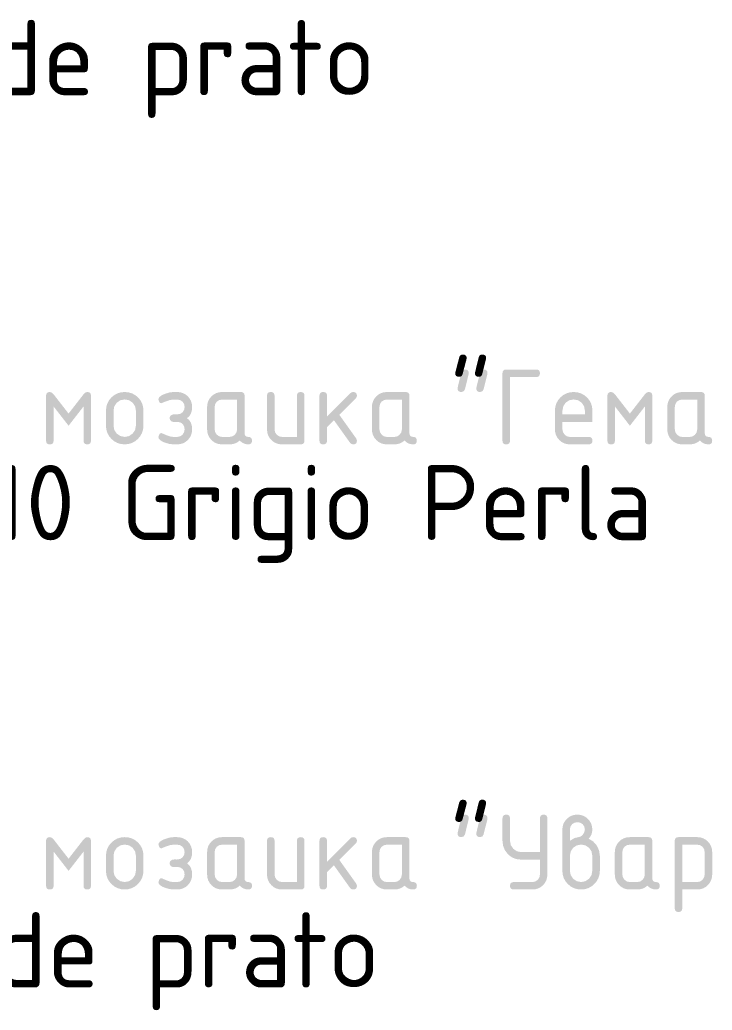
# Model space of a CAD drawing. Header units: millimetres. Extents: x 0 to 1189, y 0 to 841.
# Drawn here: x 1092.45 to 1120.46, y 709.25 to 749.3 of the extents above; entities that cross this region are included whole.
import ezdxf

# ---------------------------------------------------------------- set-up
doc = ezdxf.new("R2010")
doc.units = ezdxf.units.MM

msp = doc.modelspace()

# ---------------------------------------------------------------- hatches: boundary and pattern name
h = msp.add_hatch(color=7)
h.paths.add_polyline_path([(1110.463416, 735.15503), (1110.527745, 735.145582), (1110.574141, 735.117478), (1110.602245, 735.071081), (1110.611693, 735.006753), (1110.607283, 734.968719), (1110.459558, 734.359075), (1110.407537, 734.273499), (1110.311281, 734.244973), (1110.244403, 734.254482), (1110.196697, 734.283007), (1110.168111, 734.33055), (1110.158594, 734.397109), (1110.168171, 734.444918), (1110.197179, 734.56833), (1110.246031, 734.767086), (1110.315139, 735.040928), (1110.365506, 735.126504)])
h.paths.add_polyline_path([(1111.216927, 735.15503), (1111.283805, 735.145582), (1111.331511, 735.117478), (1111.360097, 735.071081), (1111.369614, 735.006753), (1111.365204, 734.964861), (1111.213069, 734.359075), (1111.163184, 734.273499), (1111.06865, 734.244973), (1111.002091, 734.254482), (1110.954549, 734.283007), (1110.926023, 734.33055), (1110.916515, 734.397109), (1110.926092, 734.444918), (1110.9551, 734.56833), (1111.003952, 734.767086), (1111.07306, 735.040928), (1111.122876, 735.126504)])
h = msp.add_hatch(color=7)
h.dxf.hatch_style = 2
h.paths.add_polyline_path([(1112.280296, 734.850208), (1112.280296, 732.276584), (1112.270787, 732.210395), (1112.242262, 732.164205), (1112.19472, 732.137135), (1112.12816, 732.128307), (1112.061282, 732.137135), (1112.013576, 732.164205), (1111.984991, 732.210395), (1111.975474, 732.276584), (1111.975474, 735.002894), (1111.984991, 735.069454), (1112.013576, 735.116996), (1112.061282, 735.145521), (1112.12816, 735.15503), (1113.338629, 735.15503), (1113.405507, 735.145521), (1113.453213, 735.116996), (1113.481799, 735.069454), (1113.491316, 735.002894), (1113.481799, 734.936017), (1113.453213, 734.888311), (1113.405507, 734.859725), (1113.338629, 734.850208)])
h = msp.add_hatch(color=7)
h.dxf.hatch_style = 2
h.paths.add_polyline_path([(1094.425864, 732.881818), (1093.82063, 733.660685), (1093.82063, 732.276584), (1093.811121, 732.210395), (1093.782596, 732.164205), (1093.735054, 732.137135), (1093.668494, 732.128307), (1093.601617, 732.137135), (1093.553911, 732.164205), (1093.525325, 732.210395), (1093.515808, 732.276584), (1093.515808, 734.096697), (1093.525325, 734.161025), (1093.553911, 734.207422), (1093.601617, 734.235525), (1093.668494, 734.244973), (1093.744562, 734.222167), (1093.82063, 734.151818), (1094.425864, 733.372951), (1095.03165, 734.151818), (1095.107718, 734.222167), (1095.183785, 734.244973), (1095.248114, 734.235525), (1095.294511, 734.207422), (1095.322614, 734.161025), (1095.332062, 734.096697), (1095.332062, 732.276584), (1095.322614, 732.210395), (1095.294511, 732.164205), (1095.248114, 732.137135), (1095.183785, 732.128307), (1095.117226, 732.137135), (1095.069684, 732.164205), (1095.041158, 732.210395), (1095.03165, 732.276584), (1095.03165, 733.660685)])
h = msp.add_hatch(color=7)
h.paths.add_polyline_path([(1095.938338, 732.881818), (1095.938338, 733.487052), (1095.951938, 733.639558), (1095.992977, 733.779817), (1096.061819, 733.908189), (1096.158824, 734.025039), (1096.275354, 734.121725), (1096.403564, 734.190403), (1096.543762, 734.231383), (1096.696259, 734.244973), (1096.848756, 734.231443), (1096.988954, 734.190885), (1097.117164, 734.123353), (1097.233694, 734.028897), (1097.330699, 733.912298), (1097.399541, 733.783606), (1097.440581, 733.642099), (1097.45418, 733.487052), (1097.45418, 732.881818), (1097.4399, 732.731862), (1097.397405, 732.592912), (1097.327211, 732.465022), (1097.229835, 732.348242), (1097.114916, 732.251555), (1096.986818, 732.182877), (1096.846836, 732.141898), (1096.696259, 732.128307), (1096.543762, 732.141898), (1096.403564, 732.182877), (1096.275354, 732.251555), (1096.158824, 732.348242), (1096.061819, 732.465022), (1095.992977, 732.592912), (1095.951938, 732.731862)])
h.paths.add_polyline_path([(1097.149358, 732.886228), (1097.149358, 733.491462), (1097.117043, 733.665026), (1097.018169, 733.813372), (1096.87127, 733.912246), (1096.696259, 733.944561), (1096.521248, 733.912246), (1096.374349, 733.813372), (1096.275475, 733.665026), (1096.24316, 733.491462), (1096.24316, 732.886228), (1096.275475, 732.709357), (1096.374349, 732.564318), (1096.521248, 732.463239), (1096.696259, 732.428719), (1096.87127, 732.463239), (1097.018169, 732.564318), (1097.117043, 732.710803)])
h = msp.add_hatch(color=7)
h.dxf.hatch_style = 2
h.paths.add_polyline_path([(1099.118494, 732.733541), (1099.098926, 732.859494), (1099.038017, 732.954027), (1098.962087, 733.008322), (1098.860525, 733.034505), (1098.665946, 733.034505), (1098.603314, 733.049594), (1098.560113, 733.080807), (1098.525524, 733.128969), (1098.51326, 733.18664), (1098.525524, 733.247963), (1098.560113, 733.296883), (1098.619506, 733.33099), (1098.707839, 733.343185), (1098.754692, 733.343185), (1098.805404, 733.338776), (1098.93928, 733.3611), (1099.038017, 733.428072), (1099.098926, 733.522744), (1099.118494, 733.639739), (1099.098444, 733.75701), (1099.034158, 733.855264), (1098.935628, 733.920032), (1098.818082, 733.940151), (1098.665946, 733.940151), (1098.525593, 733.921134), (1098.356714, 733.864084), (1098.275815, 733.830804), (1098.218015, 733.807033), (1098.184089, 733.79277), (1098.132921, 733.801038), (1098.094336, 733.842586), (1098.060161, 733.94842), (1098.075999, 734.007219), (1098.123206, 734.062866), (1098.201315, 734.115309), (1098.309861, 734.164496), (1098.500513, 734.225405), (1098.665946, 734.244973), (1098.818082, 734.244973), (1098.940245, 734.233889), (1099.052899, 734.200945), (1099.156046, 734.146607), (1099.249683, 734.071341), (1099.325183, 733.977703), (1099.379494, 733.874557), (1099.412309, 733.761902), (1099.423316, 733.639739), (1099.410543, 733.492125), (1099.371984, 733.367094), (1099.307277, 733.265111), (1099.216059, 733.18664), (1099.307277, 733.108169), (1099.371984, 733.006186), (1099.410543, 732.881155), (1099.423316, 732.733541), (1099.412309, 732.611378), (1099.379494, 732.498723), (1099.325183, 732.395577), (1099.249683, 732.30194), (1099.156046, 732.224812), (1099.052899, 732.170681), (1098.940245, 732.138771), (1098.818082, 732.128307), (1098.665946, 732.128307), (1098.49693, 732.147324), (1098.306003, 732.204374), (1098.197827, 732.253631), (1098.12107, 732.306556), (1098.075319, 732.363512), (1098.060161, 732.424861), (1098.094336, 732.530694), (1098.133403, 732.570588), (1098.178672, 732.585264), (1098.192375, 732.58051), (1098.22711, 732.566247), (1098.283239, 732.542476), (1098.361124, 732.509197), (1098.526144, 732.448287), (1098.665946, 732.428719), (1098.818082, 732.428719), (1098.935628, 732.451043), (1099.034158, 732.518016), (1099.096997, 732.61627)])
h = msp.add_hatch(color=7)
h.paths.add_polyline_path([(1101.240532, 733.940151), (1100.635297, 733.940151), (1100.517544, 733.918378), (1100.419221, 733.855264), (1100.356107, 733.75701), (1100.334334, 733.639739), (1100.334334, 732.733541), (1100.356658, 732.617924), (1100.423631, 732.518016), (1100.521403, 732.451043), (1100.635297, 732.428719), (1100.939568, 732.428719), (1101.055117, 732.451043), (1101.151235, 732.518016), (1101.218208, 732.61627), (1101.240532, 732.733541)])
h.paths.add_polyline_path([(1101.845766, 732.276584), (1101.836318, 732.210395), (1101.808215, 732.164205), (1101.761818, 732.137135), (1101.697489, 732.128307), (1101.595092, 732.137884), (1101.503393, 732.166892), (1101.421925, 732.215743), (1101.350224, 732.284852), (1101.260556, 732.215743), (1101.162466, 732.166892), (1101.05559, 732.137884), (1100.939568, 732.128307), (1100.635297, 732.128307), (1100.512885, 732.138771), (1100.400549, 732.170681), (1100.298651, 732.224812), (1100.207554, 732.30194), (1100.129738, 732.394957), (1100.074091, 732.49707), (1100.040665, 732.609518), (1100.029512, 732.733541), (1100.029512, 733.639739), (1100.040665, 733.761902), (1100.074091, 733.874557), (1100.129738, 733.977703), (1100.207554, 734.071341), (1100.298651, 734.146607), (1100.400549, 734.200945), (1100.512885, 734.233889), (1100.635297, 734.244973), (1101.392667, 734.244973), (1101.459545, 734.235525), (1101.507251, 734.207422), (1101.535837, 734.161025), (1101.545354, 734.096697), (1101.545354, 732.581406), (1101.554862, 732.514528), (1101.583388, 732.466822), (1101.63093, 732.438236), (1101.697489, 732.428719), (1101.761818, 732.419211), (1101.808215, 732.390685), (1101.836318, 732.343143)])
h = msp.add_hatch(color=7)
h.dxf.hatch_style = 2
h.paths.add_polyline_path([(1103.967884, 734.096697), (1103.967884, 732.276584), (1103.958367, 732.210395), (1103.929781, 732.164205), (1103.882075, 732.137135), (1103.815197, 732.128307), (1103.057828, 732.128307), (1102.935415, 732.138771), (1102.823079, 732.170681), (1102.721182, 732.224812), (1102.630085, 732.30194), (1102.552268, 732.394957), (1102.496622, 732.49707), (1102.463196, 732.609518), (1102.452042, 732.733541), (1102.452042, 734.096697), (1102.461559, 734.161025), (1102.490145, 734.207422), (1102.537851, 734.235525), (1102.604729, 734.244973), (1102.671288, 734.235525), (1102.71883, 734.207422), (1102.747356, 734.161025), (1102.756864, 734.096697), (1102.756864, 732.733541), (1102.779188, 732.617924), (1102.846161, 732.518016), (1102.943933, 732.451043), (1103.057828, 732.428719), (1103.663062, 732.428719), (1103.663062, 734.096697), (1103.67257, 734.161025), (1103.701096, 734.207422), (1103.748638, 734.235525), (1103.815197, 734.244973), (1103.882075, 734.235525), (1103.929781, 734.207422), (1103.958367, 734.161025)])
h = msp.add_hatch(color=7)
h.dxf.hatch_style = 2
h.paths.add_polyline_path([(1104.878687, 733.25003), (1105.831187, 734.20253), (1105.877696, 734.234914), (1105.93702, 734.244973), (1106.003898, 734.235525), (1106.051604, 734.207422), (1106.08019, 734.161025), (1106.089707, 734.096697), (1106.077442, 734.039026), (1106.042853, 733.990863), (1105.378088, 733.322239), (1106.059941, 732.365329), (1106.089707, 732.276584), (1106.08019, 732.210395), (1106.051604, 732.164205), (1106.003898, 732.137135), (1105.93702, 732.128307), (1105.864122, 732.144085), (1105.810241, 732.191697), (1105.158153, 733.106163), (1104.878687, 732.822838), (1104.878687, 732.276584), (1104.869178, 732.210395), (1104.840653, 732.164205), (1104.793111, 732.137135), (1104.726551, 732.128307), (1104.659673, 732.137135), (1104.611967, 732.164205), (1104.583382, 732.210395), (1104.573865, 732.276584), (1104.573865, 734.096697), (1104.583382, 734.161025), (1104.611967, 734.207422), (1104.659673, 734.235525), (1104.726551, 734.244973), (1104.793111, 734.235525), (1104.840653, 734.207422), (1104.869178, 734.161025), (1104.878687, 734.096697)])
h = msp.add_hatch(color=7)
h.paths.add_polyline_path([(1107.906707, 733.940151), (1107.301473, 733.940151), (1107.18372, 733.918378), (1107.085397, 733.855264), (1107.022282, 733.75701), (1107.000509, 733.639739), (1107.000509, 732.733541), (1107.022834, 732.617924), (1107.089806, 732.518016), (1107.187578, 732.451043), (1107.301473, 732.428719), (1107.605744, 732.428719), (1107.721292, 732.451043), (1107.81741, 732.518016), (1107.884383, 732.61627), (1107.906707, 732.733541)])
h.paths.add_polyline_path([(1108.511942, 732.276584), (1108.502493, 732.210395), (1108.47439, 732.164205), (1108.427993, 732.137135), (1108.363665, 732.128307), (1108.261268, 732.137884), (1108.169568, 732.166892), (1108.0881, 732.215743), (1108.016399, 732.284852), (1107.926732, 732.215743), (1107.828641, 732.166892), (1107.721766, 732.137884), (1107.605744, 732.128307), (1107.301473, 732.128307), (1107.17906, 732.138771), (1107.066724, 732.170681), (1106.964827, 732.224812), (1106.87373, 732.30194), (1106.795914, 732.394957), (1106.740267, 732.49707), (1106.706841, 732.609518), (1106.695687, 732.733541), (1106.695687, 733.639739), (1106.706841, 733.761902), (1106.740267, 733.874557), (1106.795914, 733.977703), (1106.87373, 734.071341), (1106.964827, 734.146607), (1107.066724, 734.200945), (1107.17906, 734.233889), (1107.301473, 734.244973), (1108.058843, 734.244973), (1108.125721, 734.235525), (1108.173427, 734.207422), (1108.202012, 734.161025), (1108.211529, 734.096697), (1108.211529, 732.581406), (1108.221038, 732.514528), (1108.249563, 732.466822), (1108.297106, 732.438236), (1108.363665, 732.428719), (1108.427993, 732.419211), (1108.47439, 732.390685), (1108.502493, 732.343143)])
h = msp.add_hatch(color=7)
h.paths.add_polyline_path([(1114.855217, 733.944561), (1114.680207, 733.912246), (1114.533308, 733.813372), (1114.434433, 733.666473), (1114.402118, 733.491462), (1114.402118, 733.338776), (1115.308316, 733.338776), (1115.308316, 733.491462), (1115.276001, 733.666473), (1115.177127, 733.813372), (1115.030228, 733.912246)])
h.paths.add_polyline_path([(1114.402118, 733.034505), (1114.402118, 732.733541), (1114.424443, 732.617924), (1114.491415, 732.518016), (1114.589187, 732.451043), (1114.703082, 732.428719), (1115.460452, 732.428719), (1115.52733, 732.419211), (1115.575036, 732.390685), (1115.603621, 732.343143), (1115.613138, 732.276584), (1115.603621, 732.210395), (1115.575036, 732.164205), (1115.52733, 732.137135), (1115.460452, 732.128307), (1114.703082, 732.128307), (1114.580669, 732.138771), (1114.468333, 732.170681), (1114.366436, 732.224812), (1114.275339, 732.30194), (1114.197523, 732.394957), (1114.141876, 732.49707), (1114.10845, 732.609518), (1114.097296, 732.733541), (1114.097296, 733.487052), (1114.110896, 733.639558), (1114.151936, 733.779817), (1114.220777, 733.908189), (1114.317782, 734.025039), (1114.434313, 734.121725), (1114.562522, 734.190403), (1114.70272, 734.231383), (1114.855217, 734.244973), (1115.007715, 734.231443), (1115.147913, 734.190885), (1115.276122, 734.123353), (1115.392652, 734.028897), (1115.489658, 733.912367), (1115.558499, 733.784157), (1115.599539, 733.643959), (1115.613138, 733.491462), (1115.613138, 733.034505)])
h = msp.add_hatch(color=7)
h.dxf.hatch_style = 2
h.paths.add_polyline_path([(1117.129175, 732.881818), (1116.523941, 733.660685), (1116.523941, 732.276584), (1116.514433, 732.210395), (1116.485907, 732.164205), (1116.438365, 732.137135), (1116.371806, 732.128307), (1116.304928, 732.137135), (1116.257222, 732.164205), (1116.228636, 732.210395), (1116.219119, 732.276584), (1116.219119, 734.096697), (1116.228636, 734.161025), (1116.257222, 734.207422), (1116.304928, 734.235525), (1116.371806, 734.244973), (1116.447873, 734.222167), (1116.523941, 734.151818), (1117.129175, 733.372951), (1117.734961, 734.151818), (1117.811029, 734.222167), (1117.887096, 734.244973), (1117.951425, 734.235525), (1117.997822, 734.207422), (1118.025925, 734.161025), (1118.035373, 734.096697), (1118.035373, 732.276584), (1118.025925, 732.210395), (1117.997822, 732.164205), (1117.951425, 732.137135), (1117.887096, 732.128307), (1117.820537, 732.137135), (1117.772995, 732.164205), (1117.744469, 732.210395), (1117.734961, 732.276584), (1117.734961, 733.660685)])
h = msp.add_hatch(color=7)
h.paths.add_polyline_path([(1119.852669, 733.940151), (1119.247435, 733.940151), (1119.129681, 733.918378), (1119.031358, 733.855264), (1118.968244, 733.75701), (1118.946471, 733.639739), (1118.946471, 732.733541), (1118.968795, 732.617924), (1119.035768, 732.518016), (1119.13354, 732.451043), (1119.247435, 732.428719), (1119.551706, 732.428719), (1119.667254, 732.451043), (1119.763372, 732.518016), (1119.830345, 732.61627), (1119.852669, 732.733541)])
h.paths.add_polyline_path([(1120.457904, 732.276584), (1120.448455, 732.210395), (1120.420352, 732.164205), (1120.373955, 732.137135), (1120.309627, 732.128307), (1120.20723, 732.137884), (1120.11553, 732.166892), (1120.034062, 732.215743), (1119.962361, 732.284852), (1119.872694, 732.215743), (1119.774603, 732.166892), (1119.667728, 732.137884), (1119.551706, 732.128307), (1119.247435, 732.128307), (1119.125022, 732.138771), (1119.012686, 732.170681), (1118.910789, 732.224812), (1118.819692, 732.30194), (1118.741876, 732.394957), (1118.686229, 732.49707), (1118.652803, 732.609518), (1118.641649, 732.733541), (1118.641649, 733.639739), (1118.652803, 733.761902), (1118.686229, 733.874557), (1118.741876, 733.977703), (1118.819692, 734.071341), (1118.910789, 734.146607), (1119.012686, 734.200945), (1119.125022, 734.233889), (1119.247435, 734.244973), (1120.004805, 734.244973), (1120.071683, 734.235525), (1120.119388, 734.207422), (1120.147974, 734.161025), (1120.157491, 734.096697), (1120.157491, 732.581406), (1120.167, 732.514528), (1120.195525, 732.466822), (1120.243067, 732.438236), (1120.309627, 732.428719), (1120.373955, 732.419211), (1120.420352, 732.390685), (1120.448455, 732.343143)])
h = msp.add_hatch(color=7)
h.paths.add_polyline_path([(1110.463416, 717.154858), (1110.527745, 717.145409), (1110.574141, 717.117306), (1110.602245, 717.070909), (1110.611693, 717.006581), (1110.607283, 716.968547), (1110.459558, 716.358903), (1110.407537, 716.273327), (1110.311281, 716.244801), (1110.244403, 716.25431), (1110.196697, 716.282835), (1110.168111, 716.330377), (1110.158594, 716.396937), (1110.168171, 716.444746), (1110.197179, 716.568158), (1110.246031, 716.766914), (1110.315139, 717.040756), (1110.365506, 717.126332)])
h.paths.add_polyline_path([(1111.216927, 717.154858), (1111.283805, 717.145409), (1111.331511, 717.117306), (1111.360097, 717.070909), (1111.369614, 717.006581), (1111.365204, 716.964688), (1111.213069, 716.358903), (1111.163184, 716.273327), (1111.06865, 716.244801), (1111.002091, 716.25431), (1110.954549, 716.282835), (1110.926023, 716.330377), (1110.916515, 716.396937), (1110.926092, 716.444746), (1110.9551, 716.568158), (1111.003952, 716.766914), (1111.07306, 717.040756), (1111.122876, 717.126332)])
h = msp.add_hatch(color=7)
h.dxf.hatch_style = 2
h.paths.add_polyline_path([(1113.491314, 715.334745), (1112.733393, 715.334745), (1112.530287, 715.358456), (1112.352916, 715.429347), (1112.201797, 715.547057), (1112.077446, 715.711225), (1112.001034, 715.892437), (1111.975471, 716.092666), (1111.975471, 717.002722), (1111.984989, 717.069281), (1112.013574, 717.116824), (1112.06128, 717.145349), (1112.128158, 717.154858), (1112.194717, 717.145349), (1112.24226, 717.116824), (1112.270785, 717.069281), (1112.280294, 717.002722), (1112.280294, 716.096524), (1112.312609, 715.921582), (1112.411483, 715.775166), (1112.558382, 715.67388), (1112.733393, 715.639567), (1113.491314, 715.639567), (1113.491314, 717.002722), (1113.500822, 717.069281), (1113.529347, 717.116824), (1113.57689, 717.145349), (1113.643449, 717.154858), (1113.707777, 717.145349), (1113.754174, 717.116824), (1113.782278, 717.069281), (1113.791726, 717.002722), (1113.791726, 714.733369), (1113.780641, 714.611206), (1113.747698, 714.498551), (1113.69336, 714.395405), (1113.618093, 714.301767), (1113.524455, 714.22464), (1113.421309, 714.170509), (1113.308655, 714.138599), (1113.186491, 714.128135), (1112.42857, 714.128135), (1112.364242, 714.136963), (1112.317845, 714.164032), (1112.289742, 714.210223), (1112.280294, 714.276411), (1112.289742, 714.342971), (1112.317845, 714.390513), (1112.364242, 714.419038), (1112.42857, 714.428547), (1113.186491, 714.428547), (1113.303763, 714.450871), (1113.402017, 714.517844), (1113.468989, 714.616098), (1113.491314, 714.733369)])
h = msp.add_hatch(color=7)
h.paths.add_polyline_path([(1114.702822, 716.096524), (1114.886721, 716.20725), (1115.054497, 716.244801), (1115.145861, 716.272293), (1115.22813, 716.350635), (1115.288557, 716.450129), (1115.308056, 716.549623), (1115.286007, 716.66717), (1115.21931, 716.7657), (1115.121056, 716.829985), (1115.003785, 716.850036), (1114.886032, 716.828332), (1114.787709, 716.7657), (1114.724595, 716.66717), (1114.702822, 716.549623)])
h.paths.add_polyline_path([(1115.456333, 716.18527), (1115.644297, 716.071237), (1115.79092, 715.906355), (1115.88256, 715.706677), (1115.913841, 715.49129), (1115.913841, 714.881646), (1115.899562, 714.731069), (1115.857066, 714.591087), (1115.786872, 714.462989), (1115.689497, 714.348069), (1115.574577, 714.251383), (1115.44648, 714.182705), (1115.306497, 714.141725), (1115.15592, 714.128135), (1115.003423, 714.141725), (1114.863225, 714.182705), (1114.735016, 714.251383), (1114.618486, 714.348069), (1114.52148, 714.46485), (1114.452639, 714.59274), (1114.411599, 714.731689), (1114.397999, 714.881646), (1114.397999, 716.549623), (1114.409153, 716.671786), (1114.442579, 716.784441), (1114.498226, 716.887587), (1114.576042, 716.981225), (1114.668999, 717.056724), (1114.77069, 717.111036), (1114.881992, 717.143851), (1115.003785, 717.154858), (1115.125948, 717.14379), (1115.238603, 717.110554), (1115.341749, 717.055096), (1115.435387, 716.977366), (1115.510653, 716.885959), (1115.564991, 716.783959), (1115.597935, 716.671726), (1115.609019, 716.549623), (1115.599502, 716.440836), (1115.570917, 716.343675), (1115.523211, 716.258401)])
h.paths.add_polyline_path([(1115.609019, 714.886056), (1115.609019, 715.49129), (1115.576704, 715.664854), (1115.47783, 715.8132), (1115.330931, 715.912074), (1115.15592, 715.944389), (1114.98091, 715.912074), (1114.834011, 715.8132), (1114.735137, 715.664854), (1114.702822, 715.49129), (1114.702822, 714.886056), (1114.735137, 714.709184), (1114.834011, 714.564146), (1114.98091, 714.463067), (1115.15592, 714.428547), (1115.330931, 714.463067), (1115.47783, 714.564146), (1115.576704, 714.710631)])
h = msp.add_hatch(color=7)
h.dxf.hatch_style = 2
h.paths.add_polyline_path([(1094.425864, 714.881646), (1093.82063, 715.660513), (1093.82063, 714.276411), (1093.811121, 714.210223), (1093.782596, 714.164032), (1093.735054, 714.136963), (1093.668494, 714.128135), (1093.601617, 714.136963), (1093.553911, 714.164032), (1093.525325, 714.210223), (1093.515808, 714.276411), (1093.515808, 716.096524), (1093.525325, 716.160853), (1093.553911, 716.20725), (1093.601617, 716.235353), (1093.668494, 716.244801), (1093.744562, 716.221995), (1093.82063, 716.151646), (1094.425864, 715.372779), (1095.03165, 716.151646), (1095.107718, 716.221995), (1095.183785, 716.244801), (1095.248114, 716.235353), (1095.294511, 716.20725), (1095.322614, 716.160853), (1095.332062, 716.096524), (1095.332062, 714.276411), (1095.322614, 714.210223), (1095.294511, 714.164032), (1095.248114, 714.136963), (1095.183785, 714.128135), (1095.117226, 714.136963), (1095.069684, 714.164032), (1095.041158, 714.210223), (1095.03165, 714.276411), (1095.03165, 715.660513)])
h = msp.add_hatch(color=7)
h.paths.add_polyline_path([(1095.938336, 714.881646), (1095.938336, 715.48688), (1095.951935, 715.639386), (1095.992975, 715.779644), (1096.061817, 715.908017), (1096.158822, 716.024866), (1096.275352, 716.121553), (1096.403561, 716.190231), (1096.54376, 716.23121), (1096.696257, 716.244801), (1096.848754, 716.231271), (1096.988952, 716.190713), (1097.117161, 716.123181), (1097.233692, 716.028725), (1097.330697, 715.912126), (1097.399539, 715.783434), (1097.440578, 715.641927), (1097.454178, 715.48688), (1097.454178, 714.881646), (1097.439898, 714.731689), (1097.397403, 714.59274), (1097.327209, 714.46485), (1097.229833, 714.348069), (1097.114913, 714.251383), (1096.986816, 714.182705), (1096.846833, 714.141725), (1096.696257, 714.128135), (1096.54376, 714.141725), (1096.403561, 714.182705), (1096.275352, 714.251383), (1096.158822, 714.348069), (1096.061817, 714.46485), (1095.992975, 714.59274), (1095.951935, 714.731689)])
h.paths.add_polyline_path([(1097.149356, 714.886056), (1097.149356, 715.49129), (1097.117041, 715.664854), (1097.018167, 715.8132), (1096.871268, 715.912074), (1096.696257, 715.944389), (1096.521246, 715.912074), (1096.374347, 715.8132), (1096.275473, 715.664854), (1096.243158, 715.49129), (1096.243158, 714.886056), (1096.275473, 714.709184), (1096.374347, 714.564146), (1096.521246, 714.463067), (1096.696257, 714.428547), (1096.871268, 714.463067), (1097.018167, 714.564146), (1097.117041, 714.710631)])
h = msp.add_hatch(color=7)
h.dxf.hatch_style = 2
h.paths.add_polyline_path([(1099.11849, 714.733369), (1099.098921, 714.859322), (1099.038012, 714.953855), (1098.962082, 715.00815), (1098.860521, 715.034332), (1098.665942, 715.034332), (1098.60331, 715.049422), (1098.560108, 715.080635), (1098.52552, 715.128797), (1098.513255, 715.186468), (1098.52552, 715.247791), (1098.560108, 715.296711), (1098.619502, 715.330817), (1098.707834, 715.343013), (1098.754687, 715.343013), (1098.805399, 715.338603), (1098.939276, 715.360928), (1099.038012, 715.4279), (1099.098921, 715.522571), (1099.11849, 715.639567), (1099.098439, 715.756838), (1099.034154, 715.855092), (1098.935624, 715.91986), (1098.818077, 715.939979), (1098.665942, 715.939979), (1098.525589, 715.920962), (1098.35671, 715.863911), (1098.275811, 715.830632), (1098.21801, 715.806861), (1098.184085, 715.792598), (1098.132917, 715.800866), (1098.094332, 715.842414), (1098.060156, 715.948247), (1098.075995, 716.007047), (1098.123201, 716.062693), (1098.20131, 716.115136), (1098.309857, 716.164324), (1098.500508, 716.225233), (1098.665942, 716.244801), (1098.818077, 716.244801), (1098.94024, 716.233717), (1099.052895, 716.200773), (1099.156041, 716.146435), (1099.249679, 716.071168), (1099.325178, 715.977531), (1099.37949, 715.874385), (1099.412304, 715.76173), (1099.423312, 715.639567), (1099.410539, 715.491953), (1099.37198, 715.366922), (1099.307272, 715.264939), (1099.216055, 715.186468), (1099.307272, 715.107997), (1099.37198, 715.006014), (1099.410539, 714.880983), (1099.423312, 714.733369), (1099.412304, 714.611206), (1099.37949, 714.498551), (1099.325178, 714.395405), (1099.249679, 714.301767), (1099.156041, 714.22464), (1099.052895, 714.170509), (1098.94024, 714.138599), (1098.818077, 714.128135), (1098.665942, 714.128135), (1098.496925, 714.147152), (1098.305998, 714.204202), (1098.197822, 714.253459), (1098.121065, 714.306384), (1098.075315, 714.36334), (1098.060156, 714.424688), (1098.094332, 714.530522), (1098.133399, 714.570416), (1098.178667, 714.585092), (1098.19237, 714.580338), (1098.227106, 714.566075), (1098.283235, 714.542304), (1098.36112, 714.509024), (1098.52614, 714.448115), (1098.665942, 714.428547), (1098.818077, 714.428547), (1098.935624, 714.450871), (1099.034154, 714.517844), (1099.096992, 714.616098)])
h = msp.add_hatch(color=7)
h.paths.add_polyline_path([(1101.240525, 715.939979), (1100.635291, 715.939979), (1100.517537, 715.918206), (1100.419214, 715.855092), (1100.3561, 715.756838), (1100.334327, 715.639567), (1100.334327, 714.733369), (1100.356651, 714.617752), (1100.423624, 714.517844), (1100.521396, 714.450871), (1100.635291, 714.428547), (1100.939562, 714.428547), (1101.05511, 714.450871), (1101.151228, 714.517844), (1101.218201, 714.616098), (1101.240525, 714.733369)])
h.paths.add_polyline_path([(1101.845759, 714.276411), (1101.836311, 714.210223), (1101.808208, 714.164032), (1101.761811, 714.136963), (1101.697483, 714.128135), (1101.595086, 714.137712), (1101.503386, 714.16672), (1101.421918, 714.215571), (1101.350217, 714.28468), (1101.26055, 714.215571), (1101.162459, 714.16672), (1101.055584, 714.137712), (1100.939562, 714.128135), (1100.635291, 714.128135), (1100.512878, 714.138599), (1100.400542, 714.170509), (1100.298645, 714.22464), (1100.207548, 714.301767), (1100.129732, 714.394785), (1100.074085, 714.496898), (1100.040659, 714.609346), (1100.029505, 714.733369), (1100.029505, 715.639567), (1100.040659, 715.76173), (1100.074085, 715.874385), (1100.129732, 715.977531), (1100.207548, 716.071168), (1100.298645, 716.146435), (1100.400542, 716.200773), (1100.512878, 716.233717), (1100.635291, 716.244801), (1101.39266, 716.244801), (1101.459538, 716.235353), (1101.507244, 716.20725), (1101.53583, 716.160853), (1101.545347, 716.096524), (1101.545347, 714.581234), (1101.554856, 714.514356), (1101.583381, 714.46665), (1101.630923, 714.438064), (1101.697483, 714.428547), (1101.761811, 714.419038), (1101.808208, 714.390513), (1101.836311, 714.342971)])
h = msp.add_hatch(color=7)
h.dxf.hatch_style = 2
h.paths.add_polyline_path([(1103.967875, 716.096524), (1103.967875, 714.276411), (1103.958358, 714.210223), (1103.929772, 714.164032), (1103.882066, 714.136963), (1103.815188, 714.128135), (1103.057819, 714.128135), (1102.935406, 714.138599), (1102.82307, 714.170509), (1102.721173, 714.22464), (1102.630076, 714.301767), (1102.55226, 714.394785), (1102.496613, 714.496898), (1102.463187, 714.609346), (1102.452033, 714.733369), (1102.452033, 716.096524), (1102.46155, 716.160853), (1102.490136, 716.20725), (1102.537842, 716.235353), (1102.60472, 716.244801), (1102.671279, 716.235353), (1102.718821, 716.20725), (1102.747347, 716.160853), (1102.756855, 716.096524), (1102.756855, 714.733369), (1102.779179, 714.617752), (1102.846152, 714.517844), (1102.943924, 714.450871), (1103.057819, 714.428547), (1103.663053, 714.428547), (1103.663053, 716.096524), (1103.672562, 716.160853), (1103.701087, 716.20725), (1103.748629, 716.235353), (1103.815188, 716.244801), (1103.882066, 716.235353), (1103.929772, 716.20725), (1103.958358, 716.160853)])
h = msp.add_hatch(color=7)
h.dxf.hatch_style = 2
h.paths.add_polyline_path([(1104.878676, 715.249858), (1105.831176, 716.202358), (1105.877684, 716.234742), (1105.937009, 716.244801), (1106.003887, 716.235353), (1106.051593, 716.20725), (1106.080178, 716.160853), (1106.089695, 716.096524), (1106.077431, 716.038853), (1106.042842, 715.990691), (1105.378077, 715.322067), (1106.05993, 714.365157), (1106.089695, 714.276411), (1106.080178, 714.210223), (1106.051593, 714.164032), (1106.003887, 714.136963), (1105.937009, 714.128135), (1105.864111, 714.143913), (1105.810229, 714.191524), (1105.158142, 715.10599), (1104.878676, 714.822666), (1104.878676, 714.276411), (1104.869167, 714.210223), (1104.840642, 714.164032), (1104.793099, 714.136963), (1104.72654, 714.128135), (1104.659662, 714.136963), (1104.611956, 714.164032), (1104.583371, 714.210223), (1104.573853, 714.276411), (1104.573853, 716.096524), (1104.583371, 716.160853), (1104.611956, 716.20725), (1104.659662, 716.235353), (1104.72654, 716.244801), (1104.793099, 716.235353), (1104.840642, 716.20725), (1104.869167, 716.160853), (1104.878676, 716.096524)])
h = msp.add_hatch(color=7)
h.paths.add_polyline_path([(1107.906694, 715.939979), (1107.301459, 715.939979), (1107.183706, 715.918206), (1107.085383, 715.855092), (1107.022269, 715.756838), (1107.000496, 715.639567), (1107.000496, 714.733369), (1107.02282, 714.617752), (1107.089793, 714.517844), (1107.187565, 714.450871), (1107.301459, 714.428547), (1107.60573, 714.428547), (1107.721279, 714.450871), (1107.817397, 714.517844), (1107.88437, 714.616098), (1107.906694, 714.733369)])
h.paths.add_polyline_path([(1108.511928, 714.276411), (1108.50248, 714.210223), (1108.474377, 714.164032), (1108.42798, 714.136963), (1108.363651, 714.128135), (1108.261254, 714.137712), (1108.169555, 714.16672), (1108.088087, 714.215571), (1108.016386, 714.28468), (1107.926718, 714.215571), (1107.828628, 714.16672), (1107.721752, 714.137712), (1107.60573, 714.128135), (1107.301459, 714.128135), (1107.179047, 714.138599), (1107.066711, 714.170509), (1106.964813, 714.22464), (1106.873716, 714.301767), (1106.7959, 714.394785), (1106.740253, 714.496898), (1106.706827, 714.609346), (1106.695674, 714.733369), (1106.695674, 715.639567), (1106.706827, 715.76173), (1106.740253, 715.874385), (1106.7959, 715.977531), (1106.873716, 716.071168), (1106.964813, 716.146435), (1107.066711, 716.200773), (1107.179047, 716.233717), (1107.301459, 716.244801), (1108.058829, 716.244801), (1108.125707, 716.235353), (1108.173413, 716.20725), (1108.201999, 716.160853), (1108.211516, 716.096524), (1108.211516, 714.581234), (1108.221024, 714.514356), (1108.24955, 714.46665), (1108.297092, 714.438064), (1108.363651, 714.428547), (1108.42798, 714.419038), (1108.474377, 714.390513), (1108.50248, 714.342971)])
h = msp.add_hatch(color=7)
h.paths.add_polyline_path([(1117.73084, 715.939979), (1117.125605, 715.939979), (1117.007852, 715.918206), (1116.909529, 715.855092), (1116.846415, 715.756838), (1116.824642, 715.639567), (1116.824642, 714.733369), (1116.846966, 714.617752), (1116.913939, 714.517844), (1117.011711, 714.450871), (1117.125605, 714.428547), (1117.429876, 714.428547), (1117.545425, 714.450871), (1117.641543, 714.517844), (1117.708516, 714.616098), (1117.73084, 714.733369)])
h.paths.add_polyline_path([(1118.336074, 714.276411), (1118.326626, 714.210223), (1118.298523, 714.164032), (1118.252126, 714.136963), (1118.187797, 714.128135), (1118.0854, 714.137712), (1117.993701, 714.16672), (1117.912233, 714.215571), (1117.840532, 714.28468), (1117.750864, 714.215571), (1117.652774, 714.16672), (1117.545898, 714.137712), (1117.429876, 714.128135), (1117.125605, 714.128135), (1117.003193, 714.138599), (1116.890857, 714.170509), (1116.788959, 714.22464), (1116.697862, 714.301767), (1116.620046, 714.394785), (1116.564399, 714.496898), (1116.530973, 714.609346), (1116.51982, 714.733369), (1116.51982, 715.639567), (1116.530973, 715.76173), (1116.564399, 715.874385), (1116.620046, 715.977531), (1116.697862, 716.071168), (1116.788959, 716.146435), (1116.890857, 716.200773), (1117.003193, 716.233717), (1117.125605, 716.244801), (1117.882975, 716.244801), (1117.949853, 716.235353), (1117.997559, 716.20725), (1118.026145, 716.160853), (1118.035662, 716.096524), (1118.035662, 714.581234), (1118.04517, 714.514356), (1118.073696, 714.46665), (1118.121238, 714.438064), (1118.187797, 714.428547), (1118.252126, 714.419038), (1118.298523, 714.390513), (1118.326626, 714.342971)])
h = msp.add_hatch(color=7)
h.paths.add_polyline_path([(1118.942348, 716.096524), (1118.951865, 716.160853), (1118.980451, 716.20725), (1119.028157, 716.235353), (1119.095034, 716.244801), (1119.852404, 716.244801), (1119.974817, 716.233717), (1120.087153, 716.200773), (1120.18905, 716.146435), (1120.280147, 716.071168), (1120.357963, 715.977531), (1120.41361, 715.874385), (1120.447036, 715.76173), (1120.45819, 715.639567), (1120.45819, 714.733369), (1120.447036, 714.611206), (1120.41361, 714.498551), (1120.357963, 714.395405), (1120.280147, 714.301767), (1120.18905, 714.22464), (1120.087153, 714.170509), (1119.974817, 714.138599), (1119.852404, 714.128135), (1119.24717, 714.128135), (1119.24717, 713.366355), (1119.237661, 713.302027), (1119.209136, 713.25563), (1119.161594, 713.227526), (1119.095034, 713.218078), (1119.028157, 713.227526), (1118.980451, 713.25563), (1118.951865, 713.302027), (1118.942348, 713.366355)])
h.paths.add_polyline_path([(1119.24717, 715.939979), (1119.24717, 714.428547), (1119.852404, 714.428547), (1119.967953, 714.450871), (1120.064071, 714.517844), (1120.131044, 714.616098), (1120.153368, 714.733369), (1120.153368, 715.639567), (1120.131595, 715.756838), (1120.068481, 715.855092), (1119.970158, 715.91986), (1119.852404, 715.939979)])

# ---------------------------------------------------------------- texts
at = {"color": 7, "char_height": 3.040288, "attachment_point": 1}
for s, insert in [('{\\fGOSTCommon|b0|i0|c0|p0;litokol s.410 verde prato }', (1062.335594, 749.286073)), ('{\\fGOSTCommon|b0|i0|c0;"}', (1109.858181, 735.168589)), ('{\\fGOSTCommon|b0|i0|c0|p0;litokol S.110 Grigio Perla}', (1073.853842, 731.292511)), ('{\\fGOSTCommon|b0|i0|c0;"}', (1109.858181, 717.168413)), ('{\\fGOSTCommon|b0|i0|c0|p0;litokol s.420 verde prato}', (1061.993599, 713.205296))]:
    msp.add_mtext(s, dxfattribs=dict(at, insert=insert))

doc.saveas('drawing.dxf')
